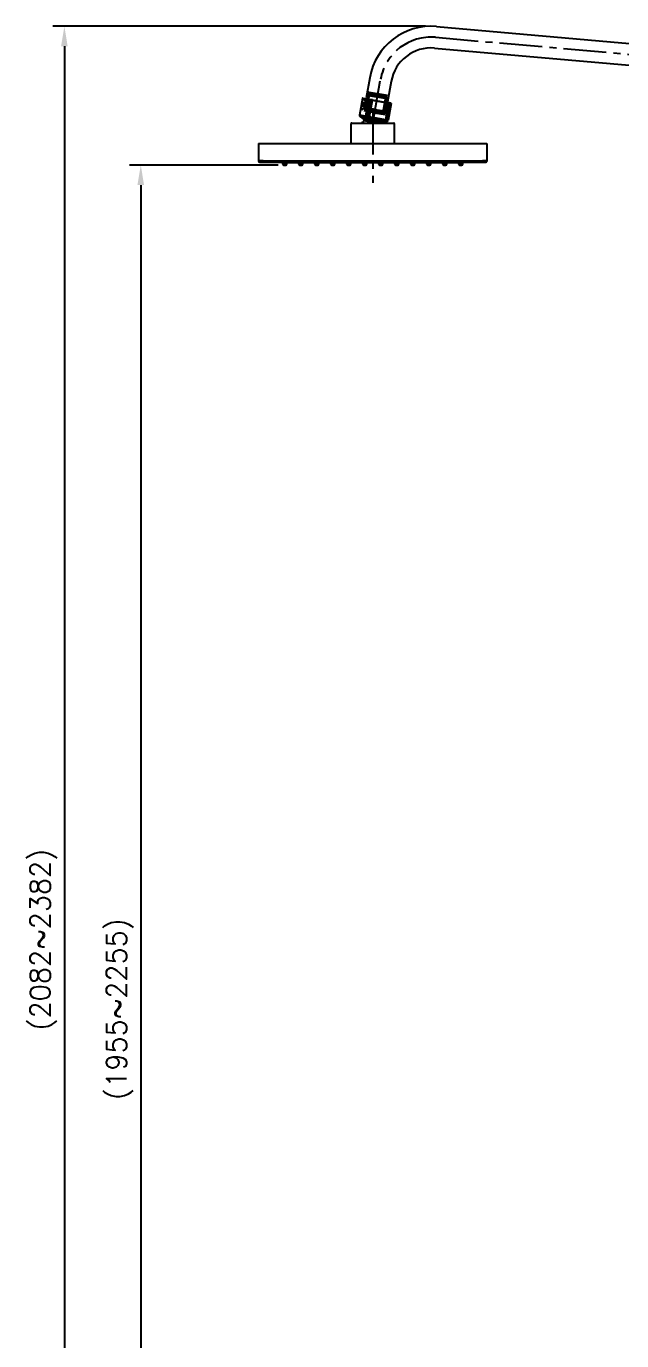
# Model space of a CAD drawing. Header units: millimetres. Extents: x 12827 to 13247, y 6457 to 7051.
# Drawn here: x 13010.1 to 13114.4, y 6579.7 to 6810 of the extents above; entities that cross this region are included whole.
import ezdxf
from ezdxf import colors
from ezdxf.entities.mleader import LeaderData, LeaderLine
from ezdxf.math import Vec2, Vec3

# ---------------------------------------------------------------- set-up
doc = ezdxf.new("R2010")
doc.units = ezdxf.units.MM
doc.header["$LTSCALE"] = 10
doc.linetypes.add('CENTER2', pattern=[1.125, 0.75, -0.125, 0.125, -0.125])
doc.layers.get('0').update_dxf_attribs({"color": 2})
for name, color, linetype in [('7_ALL_FEATURES', 7, 'Continuous'), ('CENTER', 1, 'CENTER2'), ('DWG', 7, 'Continuous'), ('W', 7, 'Continuous')]:
    doc.layers.add(name, color=color, linetype=linetype)
doc.styles.add('GHS', font='romans.shx', dxfattribs={"height": 3.5, "bigfont": 'ghs.shx'})
doc.styles.add('ROMANS', font='ROMANS.shx', dxfattribs={"oblique": 15, "bigfont": 'fhg.shx'})
doc.dimstyles.new('LEE', dxfattribs={"dimtxt": 3.5, "dimasz": 3.5, "dimexe": 2, "dimexo": 1, "dimgap": 1, "dimtad": 1, "dimdec": 4, "dimdsep": 46, "dimtxsty": 'GHS', "dimcen": 0, "dimclrd": 2, "dimclre": 2, "dimclrt": 2, "dimadec": 0, "dimazin": 0, "dimtfac": 1, "dimtdec": 4, "dimtmove": 0, "dimatfit": 3, "dimfxl": 0, "dimlwd": -1, "dimlwe": -1, "dimarcsym": 0})

# ---------------------------------------------------------------- blocks, each defined once
blk = doc.blocks.new('*D9')
at = {"layer": 'Defpoints', "color": 0}
for p in [(13055.24, 6785.63), (13030.17, 6489.98), (13034.43, 6489.98)]:
    blk.add_point(p, dxfattribs=at)
at = {"layer": 'DWG', "color": 2}
for p, q in [((13054.24, 6785.63), (13028.17, 6785.63)), ((13030.17, 6782.13), (13030.17, 6493.48)), ((13033.43, 6489.98), (13028.17, 6489.98))]:
    blk.add_line(p, q, dxfattribs=at)
for points in [[(13029.58, 6782.13), (13030.75, 6782.13), (13030.17, 6785.63)], [(13029.58, 6493.48), (13030.75, 6493.48), (13030.17, 6489.98)]]:
    blk.add_solid(points, dxfattribs=at)
at = {"layer": 'DWG', "color": 2, "insert": (13026.5, 6637.8), "char_height": 3.5, "attachment_point": 5, "rotation": 90, "style": 'GHS'}
blk.add_mtext('(1955~2255)', dxfattribs=at)
blk = doc.blocks.new('*D10')
at = {"layer": 'Defpoints', "color": 0}
for p in [(13081.01, 6809.95), (13016.79, 6489.98), (13030.17, 6489.98)]:
    blk.add_point(p, dxfattribs=at)
at = {"layer": 'DWG', "color": 2}
for p, q in [((13080.01, 6809.95), (13014.79, 6809.95)), ((13016.79, 6806.45), (13016.79, 6493.48)), ((13029.17, 6489.98), (13014.79, 6489.98))]:
    blk.add_line(p, q, dxfattribs=at)
for points in [[(13016.21, 6806.45), (13017.37, 6806.45), (13016.79, 6809.95)], [(13016.21, 6493.48), (13017.37, 6493.48), (13016.79, 6489.98)]]:
    blk.add_solid(points, dxfattribs=at)
at = {"layer": 'DWG', "color": 2, "insert": (13013.12, 6649.96), "char_height": 3.5, "attachment_point": 5, "rotation": 90, "style": 'GHS'}
blk.add_mtext('(2082~2382)', dxfattribs=at)
blk = doc.blocks.new('A$C72356B95')
at = {"color": 7, "linetype": 'Continuous'}
for p, q in [((76.63, 80.3), (76.63, 83.75)), ((76.76, 83.88), (84.1, 83.88)), ((84.23, 80.3), (84.23, 83.75)), ((60.43, 80.3), (60.43, 77.24)), ((60.43, 80.3), (100.43, 80.3)), ((100.43, 80.3), (100.43, 77.24)), ((60.63, 77.09), (60.63, 77.11)), ((60.63, 77.04), (60.63, 77.09)), ((61.23, 77.11), (99.64, 77.11)), ((64.67, 76.7), (64.65, 77.06)), ((64.67, 76.7), (65.39, 76.7)), ((64.87, 76.52), (65.19, 76.52)), ((65.39, 76.7), (65.42, 77.05)), ((67.47, 76.7), (67.45, 77.04)), ((67.47, 76.7), (68.19, 76.7)), ((67.67, 76.52), (67.99, 76.52)), ((68.19, 76.7), (68.22, 77.04)), ((70.27, 76.7), (70.25, 77.03)), ((70.27, 76.7), (70.99, 76.7)), ((70.47, 76.52), (70.79, 76.52)), ((70.99, 76.7), (71.02, 77.03)), ((73.07, 76.7), (73.05, 77.02)), ((73.07, 76.7), (73.79, 76.7)), ((73.27, 76.52), (73.59, 76.52)), ((73.79, 76.7), (73.82, 77.02)), ((75.87, 76.7), (75.85, 77.01)), ((75.87, 76.7), (76.59, 76.7)), ((76.07, 76.52), (76.39, 76.52)), ((76.59, 76.7), (76.61, 77.01)), ((78.67, 76.7), (78.65, 77.01)), ((78.67, 76.7), (79.39, 76.7)), ((78.87, 76.52), (79.19, 76.52)), ((79.39, 76.7), (79.41, 77.01)), ((81.47, 76.7), (81.45, 77.01)), ((81.47, 76.7), (82.19, 76.7)), ((81.67, 76.52), (81.99, 76.52)), ((82.19, 76.7), (82.21, 77.01)), ((84.27, 76.7), (84.25, 77.01)), ((84.27, 76.7), (84.99, 76.7)), ((84.47, 76.52), (84.79, 76.52)), ((84.99, 76.7), (85.02, 77.01)), ((87.07, 76.7), (87.05, 77.02)), ((87.07, 76.7), (87.79, 76.7)), ((87.27, 76.52), (87.59, 76.52)), ((87.79, 76.7), (87.82, 77.02)), ((89.87, 76.7), (89.85, 77.03)), ((89.87, 76.7), (90.59, 76.7)), ((90.07, 76.52), (90.39, 76.52)), ((90.59, 76.7), (90.62, 77.03)), ((92.67, 76.7), (92.65, 77.04)), ((92.67, 76.7), (93.39, 76.7)), ((92.87, 76.52), (93.19, 76.52)), ((93.39, 76.7), (93.42, 77.04)), ((95.47, 76.7), (95.45, 77.05)), ((95.47, 76.7), (96.19, 76.7)), ((95.67, 76.52), (95.99, 76.52)), ((96.19, 76.7), (96.22, 77.06)), ((100.24, 77.11), (100.24, 77.04))]:
    blk.add_line(p, q, dxfattribs=at)
for centre, radius, start, end in [((76.76, 83.75), 0.13, 90, 180), ((84.1, 83.75), 0.13, 0, 90), ((60.63, 77.24), 0.2, 180, 269.5462), ((80.43, 2576.96), 2500, 269.54616, 269.63733), ((80.43, 2576.96), 2499.72, 269.55992, 270.44008), ((80.43, 2576.96), 2499.92, 269.55992, 270.44008), ((64.87, 76.72), 0.2, 184, 270), ((65.19, 76.72), 0.2, 270, 356), ((80.43, 2576.96), 2500, 269.65677, 269.70153), ((67.67, 76.72), 0.2, 184, 270), ((67.99, 76.72), 0.2, 270, 356), ((80.43, 2576.96), 2500, 269.72092, 269.76572), ((70.47, 76.72), 0.2, 184, 270), ((70.79, 76.72), 0.2, 270, 356), ((80.43, 2576.96), 2500, 269.78508, 269.8299), ((73.27, 76.72), 0.2, 184, 270), ((73.59, 76.72), 0.2, 270, 356), ((80.43, 2576.96), 2500, 269.84924, 269.89408), ((76.07, 76.72), 0.2, 184, 270), ((76.39, 76.72), 0.2, 270, 356), ((80.43, 2576.96), 2500, 269.9134, 269.95826), ((78.87, 76.72), 0.2, 184, 270), ((79.19, 76.72), 0.2, 270, 356), ((80.43, 2576.96), 2500, 269.97757, 270.02243), ((81.67, 76.72), 0.2, 184, 270), ((81.99, 76.72), 0.2, 270, 356), ((80.43, 2576.96), 2500, 270.04174, 270.0866), ((84.47, 76.72), 0.2, 184, 270), ((84.79, 76.72), 0.2, 270, 356), ((80.43, 2576.96), 2500, 270.10592, 270.15075), ((87.27, 76.72), 0.2, 184, 270), ((87.59, 76.72), 0.2, 270, 356), ((80.43, 2576.96), 2500, 270.17011, 270.2149), ((90.07, 76.72), 0.2, 184, 270), ((90.39, 76.72), 0.2, 270, 356), ((80.43, 2576.96), 2500, 270.23431, 270.27904), ((92.87, 76.72), 0.2, 184, 270), ((93.19, 76.72), 0.2, 270, 356), ((80.43, 2576.96), 2500, 270.29852, 270.34317), ((95.67, 76.72), 0.2, 184, 270), ((95.99, 76.72), 0.2, 270, 356), ((80.43, 2576.96), 2500, 270.36274, 270.45384), ((100.23, 77.24), 0.2, 270.4538, 0)]:
    blk.add_arc(centre, radius, start, end, dxfattribs=at)
for points, start_tangent, end_tangent in [([(60.43, 77.31), (60.46, 77.31)], (0.008637, 0.999963), (0.970742, -0.240127)), ([(60.43, 77.31), (60.46, 77.21)], (0, -1), (0.495966, -0.868342)), ([(60.46, 77.31), (60.54, 77.31), (60.67, 77.31), (60.83, 77.31), (61.03, 77.31), (61.23, 77.31)], (0.970742, -0.240127), (0.999983, -0.005764)), ([(60.46, 77.21), (60.53, 77.14), (60.63, 77.11)], (0.495966, -0.868342), (0.999969, -0.00792)), ([(60.63, 77.11), (60.65, 77.11), (60.71, 77.11), (60.81, 77.11), (60.93, 77.11), (61.08, 77.11), (61.23, 77.11)], (0.011718, 0.999931), (0.999971, -0.007681)), ([(64.61, 77.05), (64.63, 77.06), (64.65, 77.05)], (-0.059892, 0.998205), (0.990269, -0.139163)), ([(64.61, 77.04), (64.63, 77.04), (64.65, 77.04)], (-0.059892, 0.998205), (0.98986, -0.142047)), ([(64.61, 77.03), (64.63, 77.03), (64.65, 77.02)], (-0.059892, 0.998205), (0.989393, -0.145266)), ([(64.61, 77.02), (64.63, 77.02), (64.65, 77.01)], (-0.059892, 0.998205), (0.98888, -0.148718)), ([(64.65, 77.05), (64.71, 77.06), (64.82, 77.06), (64.96, 77.06), (65.11, 77.05), (65.25, 77.05), (65.36, 77.05), (65.42, 77.05)], (0.990269, -0.139163), (0.993215, 0.116293)), ([(65.42, 77.05), (65.44, 77.05), (65.46, 77.05)], (0.993215, 0.116293), (-0.059892, -0.998205)), ([(65.42, 77.03), (65.43, 77.03), (65.46, 77.03)], (0.992996, 0.11815), (-0.059892, -0.998205)), ([(65.42, 77.02), (65.43, 77.02), (65.46, 77.02)], (0.992684, 0.120742), (-0.059892, -0.998205)), ([(65.42, 77.01), (65.43, 77.01), (65.46, 77.01)], (0.992257, 0.1242), (-0.059892, -0.998205)), ([(67.41, 77.04), (67.43, 77.04), (67.45, 77.04)], (-0.059892, 0.998205), (0.99065, -0.136431)), ([(67.41, 77.02), (67.43, 77.02), (67.45, 77.02)], (-0.059892, 0.998205), (0.990287, -0.139038)), ([(67.41, 77.01), (67.44, 77.01), (67.45, 77.01)], (-0.059892, 0.998205), (0.989788, -0.142548)), ([(67.41, 77), (67.44, 77), (67.45, 77)], (-0.059892, 0.998205), (0.989779, -0.142611)), ([(67.45, 77.04), (67.51, 77.04), (67.62, 77.04), (67.76, 77.04), (67.91, 77.04), (68.05, 77.04), (68.16, 77.04), (68.22, 77.03)], (0.99065, -0.136431), (0.993424, 0.114494)), ([(68.21, 76.99), (68.23, 77), (68.26, 77)], (0.99241, 0.122971), (-0.059892, -0.998205)), ([(68.22, 77.03), (68.24, 77.04), (68.26, 77.03)], (0.993424, 0.114494), (-0.059892, -0.998205)), ([(68.22, 77.02), (68.23, 77.02), (68.26, 77.02)], (0.993272, 0.115804), (-0.059892, -0.998205)), ([(68.22, 77), (68.23, 77.01), (68.26, 77.01)], (0.993031, 0.11785), (-0.059892, -0.998205)), ([(70.21, 77.03), (70.23, 77.03), (70.25, 77.02)], (-0.059892, 0.998205), (0.991033, -0.133621)), ([(70.21, 77.01), (70.24, 77.01), (70.25, 77.01)], (-0.059892, 0.998205), (0.990607, -0.136739)), ([(70.21, 77), (70.24, 77), (70.25, 76.99)], (-0.059892, 0.998205), (0.990168, -0.139884)), ([(70.21, 76.99), (70.24, 76.99), (70.25, 76.98)], (-0.059892, 0.998205), (0.989523, -0.144377)), ([(70.25, 77.02), (70.31, 77.03), (70.42, 77.03), (70.56, 77.03), (70.71, 77.03), (70.85, 77.03), (70.96, 77.02), (71.02, 77.02)], (0.991033, -0.133621), (0.993547, 0.11342)), ([(71.01, 76.99), (71.03, 76.99), (71.06, 76.99)], (0.993383, 0.11485), (-0.059892, -0.998205)), ([(71.01, 76.98), (71.03, 76.99), (71.06, 76.98)], (0.993119, 0.117111), (-0.059892, -0.998205)), ([(71.02, 77.02), (71.03, 77.02), (71.06, 77.02)], (0.993547, 0.11342), (-0.059892, -0.998205)), ([(71.02, 77), (71.03, 77.01), (71.06, 77.01)], (0.993497, 0.113857), (-0.059892, -0.998205)), ([(73.01, 77.02), (73.03, 77.02), (73.05, 77.01)], (-0.059892, 0.998205), (0.991457, -0.130433)), ([(73.01, 77), (73.04, 77), (73.05, 77)], (-0.059892, 0.998205), (0.991279, -0.131777)), ([(73.01, 76.99), (73.04, 76.99), (73.05, 76.98)], (-0.059892, 0.998205), (0.990424, -0.138062)), ([(73.01, 76.98), (73.04, 76.98), (73.05, 76.97)], (-0.059892, 0.998205), (0.989829, -0.142259)), ([(73.05, 77.01), (73.11, 77.02), (73.22, 77.02), (73.36, 77.02), (73.51, 77.02), (73.65, 77.02), (73.76, 77.02), (73.82, 77.01)], (0.991457, -0.130433), (0.993525, 0.113609)), ([(73.81, 76.99), (73.83, 77), (73.86, 77)], (0.993394, 0.114753), (-0.059892, -0.998205)), ([(73.81, 76.98), (73.83, 76.99), (73.86, 76.99)], (0.99366, 0.112426), (-0.059892, -0.998205)), ([(73.81, 76.97), (73.83, 76.98), (73.86, 76.98)], (0.993696, 0.112112), (-0.059892, -0.998205)), ([(73.82, 77.01), (73.83, 77.01), (73.86, 77.01)], (0.993525, 0.113609), (-0.059892, -0.998205)), ([(75.81, 77.01), (75.83, 77.01), (75.85, 77.01)], (-0.059892, 0.998205), (0.991901, -0.127015)), ([(75.81, 76.99), (75.84, 76.99), (75.85, 76.99)], (-0.059892, 0.998205), (0.991528, -0.129893)), ([(75.81, 76.98), (75.84, 76.98), (75.85, 76.98)], (-0.059892, 0.998205), (0.990992, -0.133921)), ([(75.81, 76.97), (75.84, 76.97), (75.86, 76.97)], (-0.059892, 0.998205), (0.990132, -0.140139)), ([(75.85, 77.01), (75.91, 77.01), (76.02, 77.01), (76.16, 77.01), (76.31, 77.01), (76.45, 77.01), (76.56, 77.01), (76.62, 77.01)], (0.991901, -0.127015), (0.993299, 0.115573)), ([(76.61, 76.99), (76.63, 76.99), (76.66, 76.99)], (0.993356, 0.115078), (-0.059892, -0.998205)), ([(76.61, 76.98), (76.63, 76.98), (76.66, 76.98)], (0.993564, 0.113277), (-0.059892, -0.998205)), ([(76.61, 76.97), (76.63, 76.97), (76.66, 76.97)], (0.994058, 0.108853), (-0.059892, -0.998205)), ([(76.62, 77.01), (76.63, 77.01), (76.66, 77.01)], (0.993299, 0.115573), (-0.059892, -0.998205)), ([(78.61, 77.01), (78.63, 77.01), (78.65, 77)], (-0.059892, 0.998205), (0.992539, -0.121924)), ([(78.61, 76.99), (78.64, 76.99), (78.65, 76.99)], (-0.059892, 0.998205), (0.992375, -0.123253)), ([(78.61, 76.98), (78.64, 76.98), (78.65, 76.97)], (-0.059892, 0.998205), (0.992197, -0.124682)), ([(78.61, 76.97), (78.64, 76.97), (78.66, 76.96)], (-0.059892, 0.998205), (0.991336, -0.131348)), ([(78.65, 77), (78.71, 77.01), (78.82, 77.01), (78.96, 77.01), (79.11, 77.01), (79.25, 77.01), (79.36, 77.01), (79.42, 77)], (0.992539, -0.121924), (0.992804, 0.119749)), ([(79.41, 76.99), (79.43, 76.99), (79.46, 76.99)], (0.992704, 0.120577), (-0.059892, -0.998205)), ([(79.41, 76.97), (79.43, 76.98), (79.46, 76.98)], (0.992679, 0.120782), (-0.059892, -0.998205)), ([(79.41, 76.96), (79.43, 76.97), (79.46, 76.97)], (0.993042, 0.117764), (-0.059892, -0.998205)), ([(79.42, 77), (79.43, 77.01), (79.46, 77)], (0.992804, 0.119749), (-0.059892, -0.998205)), ([(81.41, 77), (81.43, 77.01), (81.45, 77)], (-0.059892, 0.998205), (0.992816, -0.11965)), ([(81.41, 76.99), (81.44, 76.99), (81.45, 76.99)], (-0.059892, 0.998205), (0.992731, -0.120351)), ([(81.41, 76.98), (81.44, 76.98), (81.45, 76.97)], (-0.059892, 0.998205), (0.992734, -0.120333)), ([(81.41, 76.97), (81.44, 76.97), (81.46, 76.96)], (-0.059892, 0.998205), (0.993019, -0.117953)), ([(81.45, 77), (81.51, 77.01), (81.62, 77.01), (81.76, 77.01), (81.91, 77.01), (82.05, 77.01), (82.16, 77.01), (82.22, 77)], (0.992816, -0.11965), (0.99248, 0.122403)), ([(82.21, 76.99), (82.23, 76.99), (82.26, 76.99)], (0.992253, 0.124231), (-0.059892, -0.998205)), ([(82.21, 76.97), (82.23, 76.98), (82.26, 76.98)], (0.991962, 0.126538), (-0.059892, -0.998205)), ([(82.21, 76.96), (82.23, 76.97), (82.26, 76.97)], (0.99151, 0.130027), (-0.059892, -0.998205)), ([(82.22, 77), (82.23, 77.01), (82.26, 77.01)], (0.99248, 0.122403), (-0.059892, -0.998205)), ([(84.21, 77.01), (84.23, 77.01), (84.25, 77.01)], (-0.059892, 0.998205), (0.993262, -0.115886)), ([(84.21, 76.99), (84.24, 76.99), (84.25, 76.99)], (-0.059892, 0.998205), (0.993317, -0.115415)), ([(84.21, 76.98), (84.24, 76.98), (84.25, 76.98)], (-0.059892, 0.998205), (0.993522, -0.11364)), ([(84.21, 76.97), (84.24, 76.97), (84.26, 76.97)], (-0.059892, 0.998205), (0.994086, -0.108599)), ([(84.25, 77.01), (84.31, 77.01), (84.42, 77.01), (84.56, 77.01), (84.71, 77.01), (84.85, 77.01), (84.96, 77.01), (85.02, 77.01)], (0.993262, -0.115886), (0.99198, 0.126392)), ([(85.01, 76.99), (85.03, 76.99), (85.06, 76.99)], (0.991587, 0.12944), (-0.059892, -0.998205)), ([(85.01, 76.98), (85.03, 76.98), (85.06, 76.98)], (0.990999, 0.133867), (-0.059892, -0.998205)), ([(85.01, 76.97), (85.03, 76.97), (85.06, 76.97)], (0.990188, 0.139742), (-0.059892, -0.998205)), ([(85.02, 77.01), (85.03, 77.01), (85.06, 77.01)], (0.99198, 0.126392), (-0.059892, -0.998205)), ([(87.01, 77.01), (87.03, 77.01), (87.05, 77.01)], (-0.059892, 0.998205), (0.993481, -0.113996)), ([(87.01, 77), (87.03, 77), (87.05, 76.99)], (-0.059892, 0.998205), (0.993878, -0.110482)), ([(87.01, 76.99), (87.04, 76.99), (87.05, 76.98)], (-0.059892, 0.998205), (0.993561, -0.113303)), ([(87.01, 76.98), (87.04, 76.98), (87.05, 76.97)], (-0.059892, 0.998205), (0.993618, -0.112795)), ([(87.05, 77.01), (87.11, 77.02), (87.22, 77.02), (87.36, 77.02), (87.51, 77.02), (87.64, 77.02), (87.76, 77.02), (87.82, 77.01)], (0.993481, -0.113996), (0.991473, 0.130311)), ([(87.81, 77), (87.83, 77), (87.86, 77)], (0.988824, 0.149085), (-0.059892, -0.998205)), ([(87.81, 76.98), (87.83, 76.99), (87.86, 76.99)], (0.99054, 0.137228), (-0.059892, -0.998205)), ([(87.81, 76.97), (87.83, 76.98), (87.86, 76.98)], (0.989859, 0.142052), (-0.059892, -0.998205)), ([(87.82, 77.01), (87.83, 77.02), (87.86, 77.02)], (0.991473, 0.130311), (-0.059892, -0.998205)), ([(89.81, 77.02), (89.83, 77.02), (89.85, 77.02)], (-0.059892, 0.998205), (0.993484, -0.113972)), ([(89.81, 77.01), (89.83, 77.01), (89.85, 77)], (-0.059892, 0.998205), (0.993406, -0.114648)), ([(89.81, 76.99), (89.83, 76.99), (89.85, 76.99)], (-0.059892, 0.998205), (0.993322, -0.115373)), ([(89.81, 76.98), (89.84, 76.99), (89.85, 76.98)], (-0.059892, 0.998205), (0.993112, -0.117166)), ([(89.85, 77.02), (89.91, 77.02), (90.02, 77.03), (90.16, 77.03), (90.31, 77.03), (90.44, 77.03), (90.56, 77.03), (90.62, 77.02)], (0.993484, -0.113972), (0.99107, 0.133343)), ([(90.61, 76.99), (90.63, 77), (90.66, 77)], (0.990187, 0.139751), (-0.059892, -0.998205)), ([(90.61, 76.98), (90.63, 76.99), (90.66, 76.99)], (0.989569, 0.144062), (-0.059892, -0.998205)), ([(90.62, 77.02), (90.63, 77.03), (90.66, 77.03)], (0.99107, 0.133343), (-0.059892, -0.998205)), ([(90.62, 77.01), (90.63, 77.01), (90.66, 77.01)], (0.99071, 0.135988), (-0.059892, -0.998205)), ([(92.61, 77.03), (92.63, 77.04), (92.65, 77.03)], (-0.059892, 0.998205), (0.993354, -0.115101)), ([(92.61, 77.02), (92.63, 77.02), (92.65, 77.02)], (-0.059892, 0.998205), (0.993221, -0.116241)), ([(92.61, 77.01), (92.63, 77.01), (92.65, 77)], (-0.059892, 0.998205), (0.99301, -0.118026)), ([(92.61, 77), (92.63, 77), (92.65, 76.99)], (-0.059892, 0.998205), (0.993103, -0.117247)), ([(92.65, 77.03), (92.71, 77.04), (92.82, 77.04), (92.96, 77.04), (93.11, 77.04), (93.25, 77.04), (93.36, 77.04), (93.42, 77.04)], (0.993354, -0.115101), (0.99072, 0.135921)), ([(93.41, 77), (93.43, 77), (93.46, 77)], (0.989684, 0.143268), (-0.059892, -0.998205)), ([(93.42, 77.04), (93.43, 77.04), (93.46, 77.04)], (0.99072, 0.135921), (-0.059892, -0.998205)), ([(93.42, 77.02), (93.43, 77.02), (93.46, 77.02)], (0.990307, 0.138893), (-0.059892, -0.998205)), ([(93.42, 77.01), (93.43, 77.01), (93.46, 77.01)], (0.989825, 0.142289), (-0.059892, -0.998205)), ([(95.41, 77.05), (95.43, 77.05), (95.45, 77.05)], (-0.059892, 0.998205), (0.993171, -0.11667)), ([(95.41, 77.03), (95.43, 77.03), (95.45, 77.03)], (-0.059892, 0.998205), (0.99297, -0.118364)), ([(95.41, 77.02), (95.43, 77.02), (95.45, 77.02)], (-0.059892, 0.998205), (0.992688, -0.120711)), ([(95.41, 77.01), (95.43, 77.01), (95.45, 77.01)], (-0.059892, 0.998205), (0.992301, -0.123849)), ([(95.45, 77.05), (95.51, 77.05), (95.62, 77.05), (95.76, 77.05), (95.91, 77.06), (96.05, 77.06), (96.16, 77.06), (96.22, 77.05)], (0.993171, -0.11667), (0.99029, 0.139015)), ([(96.22, 77.05), (96.24, 77.06), (96.26, 77.05)], (0.99029, 0.139015), (-0.059892, -0.998205)), ([(96.22, 77.04), (96.23, 77.04), (96.26, 77.04)], (0.989892, 0.141821), (-0.059892, -0.998205)), ([(96.22, 77.02), (96.23, 77.03), (96.26, 77.03)], (0.989441, 0.144936), (-0.059892, -0.998205)), ([(96.22, 77.01), (96.23, 77.02), (96.26, 77.02)], (0.988948, 0.148262), (-0.059892, -0.998205)), ([(99.63, 77.31), (99.84, 77.31), (100.03, 77.31), (100.2, 77.31), (100.33, 77.31), (100.41, 77.31), (100.43, 77.31)], (0.999983, 0.005763), (-0.015518, -0.99988)), ([(99.64, 77.11), (99.79, 77.11), (99.94, 77.11), (100.06, 77.11), (100.16, 77.11), (100.22, 77.11), (100.24, 77.11)], (0.999971, 0.00768), (-0.002074, -0.999998)), ([(100.41, 77.21), (100.33, 77.14), (100.24, 77.11)], (-0.495934, -0.86836), (-0.999969, -0.00792)), ([(100.43, 77.31), (100.41, 77.21)], (0, -1), (-0.495934, -0.86836))]:
    blk.add_spline(points, degree=3, dxfattribs=dict(at, start_tangent=start_tangent, end_tangent=end_tangent))

msp = doc.modelspace()

# ---------------------------------------------------------------- hatches: boundary and pattern name
h = msp.add_hatch()
h.set_pattern_fill('ANSI31', color=256, angle=180)
h.set_pattern_definition([(135, (1972.34377, 6220.72628), (0.0883883476, 0.0883883476), [])])
h.paths.add_polyline_path([(13070.21192, 6798.01025), (13069.76043, 6795.44975), (13069.64459, 6795.36864), (13069.34373, 6795.42169), (13069.33756, 6795.43049), (13069.59618, 6796.89717), (13069.71561, 6796.9808), (13069.78507, 6797.37472), (13069.90663, 6798.06409), (13070.02247, 6798.1452), (13070.1308, 6798.1261)])
h.paths.add_polyline_path([(13073.2516, 6796.76348), (13073.18214, 6796.36956), (13073.26577, 6796.25012), (13073.00715, 6794.78344), (13072.99835, 6794.77728), (13072.69749, 6794.83033), (13072.61638, 6794.94617), (13073.06786, 6797.50668), (13073.18371, 6797.58779), (13073.29203, 6797.56869), (13073.37315, 6797.45284)])

# ---------------------------------------------------------------- linework, layer by layer
for p, q in [((13069.90663, 6798.06409), (13070.02247, 6798.1452)), ((13070.1308, 6798.1261), (13070.21192, 6798.01025)), ((13070.21192, 6798.01025), (13071.63989, 6797.75846)), ((13073.06786, 6797.50668), (13071.63989, 6797.75846)), ((13073.06786, 6797.50668), (13073.18371, 6797.58779)), ((13073.37315, 6797.45284), (13073.29203, 6797.56869)), ((13069.64459, 6795.36864), (13069.76043, 6795.44975)), ((13069.76043, 6795.44975), (13071.1884, 6795.19796)), ((13072.61638, 6794.94617), (13071.1884, 6795.19796)), ((13072.69749, 6794.83033), (13072.61638, 6794.94617))]:
    msp.add_line(p, q)
msp.add_arc((13070.79938, 6791.2453), 2.61108, 128.8015452, 138.0211216)
at = {"layer": '7_ALL_FEATURES', "color": 7, "linetype": 'Continuous'}
for p, q in [((13068.96671, 6797.28298), (13068.45696, 6794.39214)), ((13068.96671, 6797.28298), (13073.98922, 6796.39734)), ((13069.08257, 6797.36409), (13073.9081, 6796.51319)), ((13070.03792, 6797.09409), (13069.52817, 6794.20325)), ((13069.65225, 6794.17601), (13070.16291, 6797.07205)), ((13070.31084, 6797.04596), (13069.79654, 6794.12932)), ((13069.93979, 6794.10406), (13070.45409, 6797.0207)), ((13070.57418, 6796.99953), (13070.06351, 6794.10349)), ((13070.69561, 6796.97811), (13070.18586, 6794.08728)), ((13073.53531, 6796.47738), (13073.02556, 6793.58655)), ((13073.08271, 6793.57111), (13073.59337, 6796.46714)), ((13073.63257, 6796.46023), (13073.11827, 6793.54359)), ((13073.18992, 6793.53096), (13073.70421, 6796.4476)), ((13073.79906, 6796.43087), (13073.2884, 6793.53484)), ((13073.3545, 6793.52855), (13073.86425, 6796.41938)), ((13073.98922, 6796.39734), (13073.47948, 6793.50651)), ((13069.52817, 6794.20325), (13068.45696, 6794.39214)), ((13069.17108, 6793.74782), (13068.53863, 6794.19398)), ((13068.53863, 6794.19398), (13069.56159, 6794.0136)), ((13072.58805, 6793.1453), (13069.17108, 6793.74782)), ((13069.25275, 6793.54966), (13069.22512, 6793.39294)), ((13071.50048, 6792.99172), (13069.22512, 6793.39294)), ((13069.25275, 6793.54966), (13072.41691, 6792.99172)), ((13069.65817, 6793.9861), (13069.62521, 6793.99702)), ((13069.65225, 6794.17601), (13069.68419, 6794.16527)), ((13069.6912, 6793.97538), (13069.65817, 6793.9861)), ((13069.68419, 6794.16527), (13069.71621, 6794.15473)), ((13069.72431, 6793.96488), (13069.6912, 6793.97538)), ((13069.71621, 6794.15473), (13069.74829, 6794.14441)), ((13069.93979, 6794.10406), (13069.96725, 6794.10355)), ((13069.96725, 6794.10355), (13069.99474, 6794.10326)), ((13069.99474, 6794.10326), (13070.02223, 6794.10319)), ((13070.02555, 6793.90951), (13069.99702, 6793.91022)), ((13070.05413, 6793.90902), (13070.02555, 6793.90951)), ((13070.08275, 6793.90876), (13070.05413, 6793.90902)), ((13073.02556, 6793.58655), (13070.18586, 6794.08728)), ((13070.18965, 6793.90286), (13072.90148, 6793.42467)), ((13072.58805, 6793.1453), (13073.33496, 6793.34824)), ((13073.2156, 6793.36928), (13073.33496, 6793.34824)), ((13073.47948, 6793.50651), (13073.3545, 6793.52855))]:
    msp.add_line(p, q, dxfattribs=at)
for points in [[(13070.11175, 6797.18261), (13070.10576, 6797.18311), (13070.09963, 6797.18253), (13070.09345, 6797.18087), (13070.08728, 6797.17815), (13070.08119, 6797.17439), (13070.07524, 6797.16965), (13070.06951, 6797.16398), (13070.06404, 6797.15743), (13070.05891, 6797.15007), (13070.05417, 6797.14199), (13070.04986, 6797.13328), (13070.04605, 6797.12403), (13070.04276, 6797.11434), (13070.04004, 6797.10433), (13070.03792, 6797.09409)], [(13070.16291, 6797.07205), (13070.16486, 6797.08232), (13070.16707, 6797.09242), (13070.16951, 6797.10226), (13070.17215, 6797.11172), (13070.17497, 6797.12069), (13070.17793, 6797.12908), (13070.18101, 6797.1368), (13070.18416, 6797.14376), (13070.18736, 6797.14989), (13070.19056, 6797.15511), (13070.19374, 6797.15937), (13070.19685, 6797.16263), (13070.19987, 6797.16485), (13070.20277, 6797.16601), (13070.2055, 6797.16608)], [(13070.35343, 6797.14), (13070.35069, 6797.13992), (13070.3478, 6797.13877), (13070.34478, 6797.13655), (13070.34166, 6797.13329), (13070.33849, 6797.12903), (13070.33528, 6797.1238), (13070.33209, 6797.11768), (13070.32893, 6797.11072), (13070.32586, 6797.103), (13070.3229, 6797.09461), (13070.32008, 6797.08563), (13070.31744, 6797.07618), (13070.315, 6797.06634), (13070.31279, 6797.05623), (13070.31084, 6797.04596)], [(13070.45409, 6797.0207), (13070.45624, 6797.03094), (13070.45903, 6797.04094), (13070.46244, 6797.05061), (13070.46643, 6797.05983), (13070.47095, 6797.0685), (13070.47595, 6797.07653), (13070.48139, 6797.08383), (13070.48719, 6797.09033), (13070.4933, 6797.09594), (13070.49965, 6797.10061), (13070.50616, 6797.10428), (13070.51278, 6797.10693), (13070.51942, 6797.10851), (13070.52602, 6797.10901), (13070.53249, 6797.10842)], [(13070.65259, 6797.08724), (13070.64611, 6797.08783), (13070.63952, 6797.08733), (13070.63287, 6797.08575), (13070.62626, 6797.08311), (13070.61974, 6797.07943), (13070.61339, 6797.07476), (13070.60728, 6797.06915), (13070.60148, 6797.06266), (13070.59605, 6797.05536), (13070.59104, 6797.04732), (13070.58652, 6797.03865), (13070.58254, 6797.02943), (13070.57913, 6797.01977), (13070.57633, 6797.00976), (13070.57418, 6796.99953)], [(13070.74366, 6797.07118), (13070.74036, 6797.07121), (13070.7369, 6797.07016), (13070.73333, 6797.06804), (13070.72968, 6797.06487), (13070.72599, 6797.0607), (13070.72231, 6797.05556), (13070.71867, 6797.04951), (13070.71511, 6797.04262), (13070.71168, 6797.03497), (13070.7084, 6797.02663), (13070.70533, 6797.0177), (13070.70248, 6797.00828), (13070.69989, 6796.99847), (13070.69759, 6796.98838), (13070.69561, 6796.97811)], [(13073.472, 6796.59009), (13073.48034, 6796.58806), (13073.48839, 6796.58498), (13073.49608, 6796.58087), (13073.50331, 6796.57579), (13073.51001, 6796.56978), (13073.5161, 6796.56292), (13073.52152, 6796.55527), (13073.52621, 6796.54693), (13073.53011, 6796.53798), (13073.53319, 6796.52853), (13073.5354, 6796.51867), (13073.53673, 6796.50851), (13073.53716, 6796.49817), (13073.53669, 6796.48775), (13073.53531, 6796.47738)], [(13073.59337, 6796.46714), (13073.59467, 6796.47753), (13073.5949, 6796.48799), (13073.59408, 6796.4984), (13073.59221, 6796.50865), (13073.5893, 6796.51863), (13073.5854, 6796.52824), (13073.58054, 6796.53735), (13073.57478, 6796.54588), (13073.56818, 6796.55374), (13073.56081, 6796.56082), (13073.55276, 6796.56707), (13073.54411, 6796.5724), (13073.53496, 6796.57677), (13073.5254, 6796.58012), (13073.51554, 6796.58241)], [(13073.55474, 6796.5755), (13073.5646, 6796.57321), (13073.57415, 6796.56986), (13073.58331, 6796.56549), (13073.59196, 6796.56016), (13073.60001, 6796.55391), (13073.60738, 6796.54682), (13073.61398, 6796.53897), (13073.61974, 6796.53044), (13073.6246, 6796.52132), (13073.6285, 6796.51172), (13073.6314, 6796.50174), (13073.63328, 6796.49149), (13073.6341, 6796.48107), (13073.63386, 6796.47062), (13073.63257, 6796.46023)], [(13073.70422, 6796.4476), (13073.70561, 6796.45797), (13073.70614, 6796.46837), (13073.7058, 6796.4787), (13073.7046, 6796.48883), (13073.70254, 6796.49867), (13073.69966, 6796.50809), (13073.69598, 6796.517), (13073.69155, 6796.52529), (13073.68641, 6796.53289), (13073.68061, 6796.5397), (13073.67423, 6796.54565), (13073.66733, 6796.55068), (13073.65999, 6796.55472), (13073.65228, 6796.55774), (13073.6443, 6796.55971)], [(13073.73915, 6796.54298), (13073.74713, 6796.54102), (13073.75483, 6796.538), (13073.76218, 6796.53395), (13073.76908, 6796.52893), (13073.77546, 6796.52297), (13073.78126, 6796.51616), (13073.7864, 6796.50857), (13073.79083, 6796.50027), (13073.79451, 6796.49136), (13073.79739, 6796.48194), (13073.79945, 6796.47211), (13073.80065, 6796.46197), (13073.80099, 6796.45165), (13073.80046, 6796.44124), (13073.79906, 6796.43087)], [(13073.78803, 6796.53436), (13073.79772, 6796.5321), (13073.80711, 6796.52878), (13073.8161, 6796.52444), (13073.82459, 6796.51914), (13073.8325, 6796.51292), (13073.83972, 6796.50585), (13073.84619, 6796.49803), (13073.85183, 6796.48952), (13073.85658, 6796.48042), (13073.86039, 6796.47083), (13073.86322, 6796.46086), (13073.86503, 6796.45062), (13073.86581, 6796.44022), (13073.86555, 6796.42976), (13073.86425, 6796.41938)], [(13069.52817, 6794.20325), (13069.52541, 6794.18471), (13069.52367, 6794.16619), (13069.52297, 6794.14787), (13069.52329, 6794.12995), (13069.52462, 6794.11253), (13069.52697, 6794.09561), (13069.53035, 6794.07931), (13069.53474, 6794.06385), (13069.5401, 6794.0494), (13069.5464, 6794.03613), (13069.55358, 6794.02416), (13069.5616, 6794.0136)], [(13069.65225, 6794.17601), (13069.63762, 6794.17971), (13069.62316, 6794.18325), (13069.60887, 6794.18663), (13069.59479, 6794.18984), (13069.58093, 6794.19289), (13069.56731, 6794.19575), (13069.55397, 6794.19844), (13069.54092, 6794.20094), (13069.52817, 6794.20325)], [(13069.62521, 6793.99702), (13069.61779, 6793.99945), (13069.61045, 6794.00173), (13069.60319, 6794.00387), (13069.59599, 6794.00586), (13069.58887, 6794.00772), (13069.58187, 6794.00942), (13069.57499, 6794.01097), (13069.56823, 6794.01236), (13069.56159, 6794.0136)], [(13069.65225, 6794.17601), (13069.6476, 6794.16137), (13069.64327, 6794.14678), (13069.6393, 6794.1323), (13069.6357, 6794.11803), (13069.6325, 6794.10405), (13069.62971, 6794.09044), (13069.62736, 6794.07729), (13069.62545, 6794.06467), (13069.624, 6794.05266), (13069.62302, 6794.04133), (13069.62251, 6794.03074), (13069.62248, 6794.02096), (13069.62292, 6794.01204), (13069.62383, 6794.00405), (13069.62521, 6793.99702)], [(13069.77411, 6793.94952), (13069.75749, 6793.95459), (13069.72431, 6793.96488)], [(13069.74829, 6794.14441), (13069.78044, 6794.1343), (13069.79654, 6794.12932)], [(13069.79656, 6794.12931), (13069.79233, 6794.11464), (13069.78843, 6794.10002), (13069.78487, 6794.08551), (13069.78167, 6794.07122), (13069.77886, 6794.05722), (13069.77644, 6794.04359), (13069.77444, 6794.0304), (13069.77285, 6794.01775), (13069.77171, 6794.00569), (13069.771, 6793.9943), (13069.77073, 6793.98364), (13069.77091, 6793.97378), (13069.77153, 6793.96477), (13069.7726, 6793.95667), (13069.7741, 6793.94952)], [(13069.77411, 6793.94952), (13069.78725, 6793.94562), (13069.80032, 6793.94193), (13069.81331, 6793.93843), (13069.82626, 6793.93512), (13069.83914, 6793.93201), (13069.85192, 6793.9291), (13069.86459, 6793.9264), (13069.87716, 6793.92391), (13069.88965, 6793.92161)], [(13069.79654, 6794.12932), (13069.81317, 6794.12344), (13069.82972, 6794.11832), (13069.84616, 6794.11395), (13069.86247, 6794.11034), (13069.8786, 6794.1075), (13069.89443, 6794.10544), (13069.90992, 6794.10418), (13069.92504, 6794.10372), (13069.93979, 6794.10406)], [(13069.88965, 6793.92161), (13069.9021, 6793.91951), (13069.91442, 6793.91762), (13069.9266, 6793.91593), (13069.93867, 6793.91446), (13069.95062, 6793.91319), (13069.96243, 6793.91213), (13069.97409, 6793.91129), (13069.98562, 6793.91065), (13069.99702, 6793.91022)], [(13069.93978, 6794.10406), (13069.93891, 6794.08882), (13069.93876, 6794.07354), (13069.93933, 6794.05831), (13069.94061, 6794.04322), (13069.9426, 6794.02837), (13069.94529, 6794.01383), (13069.94866, 6793.99969), (13069.95269, 6793.98603), (13069.95735, 6793.97294), (13069.96263, 6793.96049), (13069.96849, 6793.94875), (13069.97489, 6793.93779), (13069.9818, 6793.92768), (13069.98917, 6793.91847), (13069.99697, 6793.91022)], [(13070.02223, 6794.10319), (13070.04975, 6794.10333), (13070.06351, 6794.10349)], [(13070.12572, 6793.90877), (13070.11766, 6793.91698), (13070.11001, 6793.92616), (13070.1028, 6793.93627), (13070.09609, 6793.94724), (13070.08991, 6793.959), (13070.08429, 6793.9715), (13070.07927, 6793.98465), (13070.07489, 6793.99838), (13070.07116, 6794.01261), (13070.0681, 6794.02724), (13070.06575, 6794.0422), (13070.0641, 6794.0574), (13070.06317, 6794.07274), (13070.06297, 6794.08813), (13070.0635, 6794.10349)], [(13070.06351, 6794.10349), (13070.07598, 6794.10241), (13070.08877, 6794.10115), (13070.10188, 6794.0997), (13070.11528, 6794.09806), (13070.12895, 6794.09625), (13070.14286, 6794.09426), (13070.157, 6794.0921), (13070.17134, 6794.08977), (13070.18586, 6794.08728)], [(13070.1257, 6793.90877), (13070.11138, 6793.90871), (13070.08275, 6793.90876)], [(13070.18965, 6793.90286), (13070.18209, 6793.90412), (13070.17462, 6793.90523), (13070.16727, 6793.9062), (13070.16, 6793.90701), (13070.15285, 6793.90767), (13070.14584, 6793.90818), (13070.13898, 6793.90853), (13070.13227, 6793.90873), (13070.1257, 6793.90877)], [(13070.18967, 6793.90285), (13070.18611, 6793.9124), (13070.18309, 6793.92336), (13070.18063, 6793.93564), (13070.17877, 6793.94906), (13070.1775, 6793.96355), (13070.17683, 6793.9791), (13070.17677, 6793.99566), (13070.17734, 6794.01304), (13070.17854, 6794.03106), (13070.18037, 6794.04954), (13070.18282, 6794.06834), (13070.18586, 6794.08728)], [(13072.93098, 6793.41411), (13072.92891, 6793.41559), (13072.92653, 6793.41699), (13072.92385, 6793.41832), (13072.92086, 6793.41958), (13072.91756, 6793.42076), (13072.91397, 6793.42186), (13072.91009, 6793.42288), (13072.90593, 6793.42382), (13072.90148, 6793.42467)], [(13073.02556, 6793.58655), (13073.0216, 6793.56822), (13073.01626, 6793.55034), (13073.00961, 6793.53306), (13073.00174, 6793.51659), (13072.9927, 6793.50099), (13072.98249, 6793.48629), (13072.97114, 6793.47259), (13072.95876, 6793.46008), (13072.94549, 6793.44892), (13072.93144, 6793.43924), (13072.91673, 6793.43112), (13072.90149, 6793.42467)], [(13073.08271, 6793.5711), (13073.07893, 6793.55632), (13073.07405, 6793.54182), (13073.06808, 6793.52769), (13073.06108, 6793.51402), (13073.05308, 6793.50089), (13073.04412, 6793.48837), (13073.03426, 6793.47655), (13073.02357, 6793.46548), (13073.01209, 6793.45523), (13072.99991, 6793.44587), (13072.98708, 6793.43746), (13072.9737, 6793.43003), (13072.95983, 6793.42364), (13072.94556, 6793.41832), (13072.93098, 6793.41411)], [(13072.96936, 6793.38609), (13072.96506, 6793.38899), (13072.96077, 6793.39194), (13072.95649, 6793.39494), (13072.95222, 6793.398), (13072.94796, 6793.40111), (13072.9437, 6793.40428), (13072.93945, 6793.4075), (13072.93521, 6793.41078), (13072.93098, 6793.41411)], [(13073.11828, 6793.54358), (13073.11462, 6793.52882), (13073.10988, 6793.51434), (13073.10407, 6793.50023), (13073.09724, 6793.48658), (13073.08942, 6793.47346), (13073.08066, 6793.46094), (13073.07102, 6793.44911), (13073.06053, 6793.43802), (13073.04928, 6793.42775), (13073.03731, 6793.41834), (13073.0247, 6793.40986), (13073.01153, 6793.40235), (13072.99786, 6793.39586), (13072.98377, 6793.39043), (13072.96936, 6793.38609)], [(13072.96936, 6793.38609), (13072.97293, 6793.38388), (13072.97682, 6793.38181), (13072.98102, 6793.37985), (13072.98556, 6793.37803), (13072.99041, 6793.37634), (13072.99556, 6793.37477), (13073.00102, 6793.37334), (13073.00679, 6793.37205), (13073.01287, 6793.37088)], [(13073.14545, 6793.53126), (13073.14145, 6793.51307), (13073.13592, 6793.49519), (13073.12891, 6793.47786), (13073.12057, 6793.46143), (13073.111, 6793.44599), (13073.10011, 6793.4314), (13073.08795, 6793.41782), (13073.07471, 6793.40551), (13073.06041, 6793.39451), (13073.04517, 6793.38496), (13073.02924, 6793.37705), (13073.01287, 6793.37088)], [(13073.08082, 6793.36644), (13073.07216, 6793.36639), (13073.06379, 6793.36648), (13073.05568, 6793.3667), (13073.04784, 6793.36706), (13073.04027, 6793.36755), (13073.03299, 6793.36818), (13073.026, 6793.36894), (13073.0193, 6793.36984), (13073.01287, 6793.37088)], [(13073.02556, 6793.58655), (13073.03412, 6793.58497), (13073.04215, 6793.58336), (13073.04965, 6793.5817), (13073.05659, 6793.58001), (13073.06298, 6793.57829), (13073.06879, 6793.57653), (13073.07402, 6793.57475), (13073.07866, 6793.57294), (13073.08271, 6793.57111)], [(13073.18129, 6793.36997), (13073.17012, 6793.36936), (13073.15895, 6793.3688), (13073.14779, 6793.36829), (13073.13662, 6793.36784), (13073.12546, 6793.36745), (13073.1143, 6793.36711), (13073.10314, 6793.36683), (13073.09198, 6793.36661), (13073.08082, 6793.36644)], [(13073.08083, 6793.36644), (13073.09209, 6793.37134), (13073.10301, 6793.37732), (13073.11354, 6793.38437), (13073.1236, 6793.39242), (13073.13315, 6793.40144), (13073.14212, 6793.41138), (13073.15047, 6793.42217), (13073.15815, 6793.43375), (13073.16511, 6793.44605), (13073.17132, 6793.45902), (13073.17674, 6793.47256), (13073.18133, 6793.48661), (13073.18507, 6793.50108), (13073.18794, 6793.51589), (13073.18991, 6793.53096)], [(13073.08271, 6793.57111), (13073.08661, 6793.56784), (13073.09053, 6793.56462), (13073.09446, 6793.56145), (13073.0984, 6793.55834), (13073.10235, 6793.55529), (13073.10631, 6793.55228), (13073.11029, 6793.54933), (13073.11427, 6793.54643), (13073.11827, 6793.54359)], [(13073.11827, 6793.54359), (13073.1204, 6793.54163), (13073.12275, 6793.53983), (13073.12533, 6793.53817), (13073.12813, 6793.53665), (13073.13116, 6793.53528), (13073.13441, 6793.53406), (13073.13788, 6793.53298), (13073.14156, 6793.53204), (13073.14545, 6793.53126)], [(13073.14545, 6793.53126), (13073.14955, 6793.53063), (13073.15387, 6793.53016), (13073.15841, 6793.52982), (13073.16315, 6793.52964), (13073.16811, 6793.5296), (13073.17327, 6793.52971), (13073.17862, 6793.52998), (13073.18417, 6793.53039), (13073.18992, 6793.53096)], [(13073.2156, 6793.36928), (13073.21295, 6793.36968), (13073.20999, 6793.37), (13073.20675, 6793.37024), (13073.2032, 6793.37039), (13073.19936, 6793.37047), (13073.19525, 6793.37047), (13073.19087, 6793.37038), (13073.18622, 6793.37022), (13073.18129, 6793.36997)], [(13073.28839, 6793.53484), (13073.28667, 6793.51967), (13073.28405, 6793.50477), (13073.28053, 6793.4902), (13073.27615, 6793.47607), (13073.27093, 6793.46246), (13073.26489, 6793.44943), (13073.25808, 6793.43708), (13073.25054, 6793.42546), (13073.24231, 6793.41465), (13073.23343, 6793.40472), (13073.22396, 6793.39571), (13073.21395, 6793.38769), (13073.20346, 6793.3807), (13073.19256, 6793.37478), (13073.1813, 6793.36997)], [(13073.18992, 6793.53096), (13073.20084, 6793.53117), (13073.21177, 6793.53144), (13073.2227, 6793.53176), (13073.23364, 6793.53213), (13073.24458, 6793.53257), (13073.25553, 6793.53305), (13073.26648, 6793.53359), (13073.27744, 6793.53419), (13073.2884, 6793.53484)], [(13073.21561, 6793.36928), (13073.23266, 6793.37519), (13073.2491, 6793.38273), (13073.26478, 6793.3918), (13073.27953, 6793.4023), (13073.29329, 6793.41413), (13073.30603, 6793.42732), (13073.31767, 6793.44182), (13073.32804, 6793.45747), (13073.337, 6793.47412), (13073.34445, 6793.49161), (13073.35031, 6793.50981), (13073.3545, 6793.52855)], [(13073.3545, 6793.52855), (13073.34942, 6793.52938), (13073.34375, 6793.53018), (13073.33751, 6793.53095), (13073.33069, 6793.53168), (13073.3233, 6793.53239), (13073.31537, 6793.53305), (13073.3069, 6793.53369), (13073.29791, 6793.53428), (13073.2884, 6793.53484)]]:
    msp.add_lwpolyline(points, dxfattribs=at)
for centre, radius, start, end in [((13069.06519, 6797.26561), 0.1, 79.9996909, 169.9996909), ((13073.89074, 6796.41471), 0.1, 349.9996909, 79.9996909), ((13068.65392, 6794.35741), 0.2, 169.9996909, 234.7985783), ((13069.02816, 6793.42767), 0.2, 312.4786635, 349.9996909), ((13069.05579, 6793.58439), 0.2, 349.9996909, 54.7985783), ((13072.64049, 6792.95229), 0.2, 105.2008035, 168.6312147), ((13073.28251, 6793.54124), 0.2, 285.2008035, 349.9996909)]:
    msp.add_arc(centre, radius, start, end, dxfattribs=at)
at = {"layer": 'CENTER', "color": 1}
for p, q in [((13081.79114, 6808.01733), (13133.19468, 6803.51886)), ((13070.79936, 6792.9916), (13072.15263, 6800.66635)), ((13070.79936, 6794.9916), (13070.79936, 6782.50572))]:
    msp.add_line(p, q, dxfattribs=at)
msp.add_arc((13081.00674, 6799.05157), 9, 85, 169.6642397, dxfattribs=at)
at = {"layer": 'W'}
for p, q in [((13081.95674, 6809.9101), (13133.36027, 6805.41163)), ((13081.62554, 6806.12456), (13133.02908, 6801.62609)), ((13070.27233, 6800.94434), (13069.6472, 6797.39903)), ((13074.0146, 6800.28448), (13073.38947, 6796.73917)), ((13069.77949, 6797.34307), (13069.71561, 6796.9808)), ((13069.77949, 6797.34307), (13069.71561, 6796.9808)), ((13069.76043, 6795.44975), (13070.21192, 6798.01025)), ((13069.76043, 6795.44975), (13070.21192, 6798.01025)), ((13072.61638, 6794.94617), (13073.06786, 6797.50668)), ((13073.37315, 6797.45284), (13073.18214, 6796.36956)), ((13073.66173, 6798.28321), (13073.60343, 6797.95259)), ((13073.24602, 6796.73183), (13073.18214, 6796.36956))]:
    msp.add_line(p, q, dxfattribs=at)
at = {"layer": 'W', "color": 7, "linetype": 'Continuous', "lineweight": 70}
for p, q in [((13069.6472, 6797.39903), (13069.78507, 6797.37472)), ((13070.1308, 6798.1261), (13070.02247, 6798.1452)), ((13070.1308, 6798.1261), (13073.29203, 6797.56869)), ((13069.14905, 6795.69972), (13069.32695, 6796.70865)), ((13069.34373, 6795.42169), (13069.14905, 6795.69972)), ((13069.71561, 6796.9808), (13069.32695, 6796.70865)), ((13071.17104, 6795.09948), (13069.34373, 6795.42169)), ((13071.17104, 6795.09948), (13072.99835, 6794.77728)), ((13072.99835, 6794.77728), (13073.27638, 6794.97196)), ((13073.18214, 6796.36956), (13073.45428, 6795.98089)), ((13073.2516, 6796.76348), (13073.38947, 6796.73917)), ((13073.27638, 6794.97196), (13073.45428, 6795.98089))]:
    msp.add_line(p, q, dxfattribs=at)
at = {"layer": 'W', "color": 5, "linetype": 'Continuous'}
for p, q in [((13069.59618, 6796.89717), (13069.33756, 6795.43049)), ((13073.26577, 6796.25012), (13073.00715, 6794.78344)), ((13073.61919, 6796.09231), (13073.31314, 6794.6348))]:
    msp.add_line(p, q, dxfattribs=at)
at = {"layer": 'W'}
for radius in [10.9, 7.1]:
    msp.add_arc((13081.00674, 6799.05157), radius, 85, 170, dxfattribs=at)

# ---------------------------------------------------------------- block references
at = {"layer": 'DWG'}
msp.add_blockref('A$C72356B95', (12990.36537, 6709.11438), dxfattribs=at)

# ---------------------------------------------------------------- dimensions: what is measured, and where the dimension line sits
for base, p1, p2, text, picture, middle in [((13016.79011, 6489.97523), (13081.00674, 6809.95157), (13030.16526, 6489.97523), '(2082~2382)', '*D10', (13013.12345, 6649.9634)), ((13030.16526, 6489.97523), (13055.23936, 6785.6316), (13034.43007, 6489.97523), '(1955~2255)', '*D9', (13026.4986, 6637.80341))]:
    dim = msp.add_linear_dim(base=base, p1=p1, p2=p2, angle=90, text=text, dimstyle='LEE', dxfattribs=at)
    dim.commit()
    dim.dimension.update_dxf_attribs({"geometry": picture, "text_midpoint": middle})

# ---------------------------------------------------------------- leaders
ml = msp.add_multileader_mtext('Standard')
ml.set_content('', color=3, style='ROMANS')
ml.set_leader_properties(color=5)
ml.build(insert=Vec2(0, 0))
ml.multileader.update_dxf_attribs({"dogleg_length": 2, "arrow_head_size": 0.6})
ctx = ml.context
ctx.base_point, ctx.char_height, ctx.arrow_head_size, ctx.landing_gap_size, ctx.plane_origin = Vec3(13072.80533, 6795.47643), 0.6, 0.6, 0.08, Vec3(13073.50028, 6795.44835)
ctx.text_align_type = 2
notes = []
notes.append((ctx, [(0, (1, 1, 0), (13073.36533, 6795.47643), (-1, 0), 0.4, [(0, [(13073.50028, 6795.44835)], 0, [])])]))
ctx.mtext.insert, ctx.mtext.alignment = Vec3(13072.88533, 6795.77643), 3
for ctx, leaders in notes:
    for number, flags, end, landing, length, lines in leaders:
        leader = LeaderData()
        leader.index, (leader.has_last_leader_line, leader.has_dogleg_vector, leader.attachment_direction) = number, flags
        leader.last_leader_point, leader.dogleg_vector, leader.dogleg_length = Vec3(end), Vec3(landing), length
        for number, points, colour, breaks in lines:
            line = LeaderLine()
            line.index, line.vertices, line.color, line.breaks = number, Vec3.list(points), colors.encode_raw_color(colour), breaks
            leader.lines.append(line)
        ctx.leaders.append(leader)

doc.saveas('drawing.dxf')
